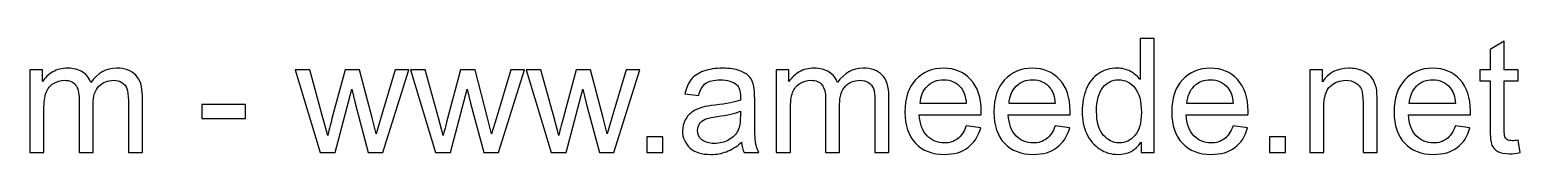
# Model space of a CAD drawing. Header units: millimetres. Extents: x -1378 to 3334, y -1176 to 661.
# Drawn here: x 2392 to 3334, y -1176 to -1102 of the extents above; entities that cross this region are included whole.
import ezdxf

# ---------------------------------------------------------------- set-up
doc = ezdxf.new("R2010")
doc.units = ezdxf.units.MM
doc.header["$MEASUREMENT"] = 0
doc.layers.add('Layer 1', color=7, linetype='Continuous')

msp = doc.modelspace()

# ---------------------------------------------------------------- linework, layer by layer
at = {"layer": 'Layer 1', "color": 250}
for points, knots in [([(3093.9354, -1174.6824), (3093.9354, -1174.6824), (3093.9354, -1168.0277), (3093.9354, -1168.0277), (3093.9354, -1168.0277), (3090.6165, -1173.1998), (3085.7307, -1175.7943), (3079.2782, -1175.7943), (3079.2782, -1175.7943), (3075.1, -1175.7943), (3071.2588, -1174.6487), (3067.7714, -1172.3406), (3067.7714, -1172.3406), (3064.2671, -1170.0494), (3061.5547, -1166.8315), (3059.6172, -1162.7207), (3059.6172, -1162.7207), (3057.6966, -1158.5931), (3056.7363, -1153.859), (3056.7363, -1148.5015), (3056.7363, -1148.5015), (3056.7363, -1143.2788), (3057.6124, -1138.5447), (3059.3476, -1134.2823), (3059.3476, -1134.2823), (3061.0998, -1130.0367), (3063.7111, -1126.7683), (3067.1985, -1124.5107), (3067.1985, -1124.5107), (3070.6691, -1122.2363), (3074.5777, -1121.1076), (3078.8738, -1121.1076), (3078.8738, -1121.1076), (3082.0411, -1121.1076), (3084.8547, -1121.7815), (3087.3144, -1123.1124), (3087.3144, -1123.1124), (3089.7741, -1124.4434), (3091.779, -1126.1955), (3093.3289, -1128.3351), (3093.3289, -1128.3351), (3093.3289, -1128.3351), (3093.3289, -1102.3058), (3093.3289, -1102.3058), (3093.3289, -1102.3058), (3093.3289, -1102.3058), (3102.2244, -1102.3058), (3102.2244, -1102.3058), (3102.2244, -1102.3058), (3102.2244, -1102.3058), (3102.2244, -1174.6824), (3102.2244, -1174.6824), (3102.2244, -1174.6824), (3102.2244, -1174.6824), (3093.9354, -1174.6824), (3093.9354, -1174.6824)], [0, 0, 0, 0, 0.06666667, 0.06666667, 0.06666667, 0.06666667, 0.13333333, 0.13333333, 0.13333333, 0.13333333, 0.2, 0.2, 0.2, 0.2, 0.26666667, 0.26666667, 0.26666667, 0.26666667, 0.33333333, 0.33333333, 0.33333333, 0.33333333, 0.4, 0.4, 0.4, 0.4, 0.46666667, 0.46666667, 0.46666667, 0.46666667, 0.53333333, 0.53333333, 0.53333333, 0.53333333, 0.6, 0.6, 0.6, 0.6, 0.66666667, 0.66666667, 0.66666667, 0.66666667, 0.73333333, 0.73333333, 0.73333333, 0.73333333, 0.8, 0.8, 0.8, 0.8, 0.86666667, 0.86666667, 0.86666667, 0.86666667, 1, 1, 1, 1]), ([(3332.3435, -1166.7473), (3332.3435, -1166.7473), (3333.5566, -1174.5982), (3333.5566, -1174.5982), (3333.5566, -1174.5982), (3331.0631, -1175.1204), (3328.8224, -1175.39), (3326.8681, -1175.39), (3326.8681, -1175.39), (3323.6503, -1175.39), (3321.1568, -1174.8846), (3319.371, -1173.8569), (3319.371, -1173.8569), (3317.602, -1172.8292), (3316.3553, -1171.4982), (3315.6309, -1169.8303), (3315.6309, -1169.8303), (3314.9064, -1168.1624), (3314.5527, -1164.6582), (3314.5527, -1159.3175), (3314.5527, -1159.3175), (3314.5527, -1159.3175), (3314.5527, -1129.0932), (3314.5527, -1129.0932), (3314.5527, -1129.0932), (3314.5527, -1129.0932), (3307.9822, -1129.0932), (3307.9822, -1129.0932), (3307.9822, -1129.0932), (3307.9822, -1129.0932), (3307.9822, -1122.2195), (3307.9822, -1122.2195), (3307.9822, -1122.2195), (3307.9822, -1122.2195), (3314.5527, -1122.2195), (3314.5527, -1122.2195), (3314.5527, -1122.2195), (3314.5527, -1122.2195), (3314.5527, -1109.247), (3314.5527, -1109.247), (3314.5527, -1109.247), (3314.5527, -1109.247), (3323.4481, -1103.9063), (3323.4481, -1103.9063), (3323.4481, -1103.9063), (3323.4481, -1103.9063), (3323.4481, -1122.2195), (3323.4481, -1122.2195), (3323.4481, -1122.2195), (3323.4481, -1122.2195), (3332.3435, -1122.2195), (3332.3435, -1122.2195), (3332.3435, -1122.2195), (3332.3435, -1122.2195), (3332.3435, -1129.0932), (3332.3435, -1129.0932), (3332.3435, -1129.0932), (3332.3435, -1129.0932), (3323.4481, -1129.0932), (3323.4481, -1129.0932), (3323.4481, -1129.0932), (3323.4481, -1129.0932), (3323.4481, -1159.823), (3323.4481, -1159.823), (3323.4481, -1159.823), (3323.4481, -1162.3669), (3323.5997, -1164.0011), (3323.9198, -1164.7256), (3323.9198, -1164.7256), (3324.2231, -1165.45), (3324.7285, -1166.0228), (3325.4361, -1166.4609), (3325.4361, -1166.4609), (3326.1437, -1166.882), (3327.1545, -1167.1011), (3328.4686, -1167.1011), (3328.4686, -1167.1011), (3329.4458, -1167.1011), (3330.743, -1166.9831), (3332.3435, -1166.7473)], [0, 0, 0, 0, 0.04761905, 0.04761905, 0.04761905, 0.04761905, 0.0952381, 0.0952381, 0.0952381, 0.0952381, 0.14285714, 0.14285714, 0.14285714, 0.14285714, 0.19047619, 0.19047619, 0.19047619, 0.19047619, 0.23809524, 0.23809524, 0.23809524, 0.23809524, 0.28571429, 0.28571429, 0.28571429, 0.28571429, 0.33333333, 0.33333333, 0.33333333, 0.33333333, 0.38095238, 0.38095238, 0.38095238, 0.38095238, 0.42857143, 0.42857143, 0.42857143, 0.42857143, 0.47619048, 0.47619048, 0.47619048, 0.47619048, 0.52380952, 0.52380952, 0.52380952, 0.52380952, 0.57142857, 0.57142857, 0.57142857, 0.57142857, 0.61904762, 0.61904762, 0.61904762, 0.61904762, 0.66666667, 0.66666667, 0.66666667, 0.66666667, 0.71428571, 0.71428571, 0.71428571, 0.71428571, 0.76190476, 0.76190476, 0.76190476, 0.76190476, 0.80952381, 0.80952381, 0.80952381, 0.80952381, 0.85714286, 0.85714286, 0.85714286, 0.85714286, 0.9047619, 0.9047619, 0.9047619, 0.9047619, 1, 1, 1, 1]), ([(2391.6669, -1174.6824), (2391.6669, -1174.6824), (2391.6669, -1122.2195), (2391.6669, -1122.2195), (2391.6669, -1122.2195), (2391.6669, -1122.2195), (2399.6526, -1122.2195), (2399.6526, -1122.2195), (2399.6526, -1122.2195), (2399.6526, -1122.2195), (2399.6526, -1129.6324), (2399.6526, -1129.6324), (2399.6526, -1129.6324), (2401.2868, -1127.0716), (2403.4769, -1124.9993), (2406.2062, -1123.4494), (2406.2062, -1123.4494), (2408.9355, -1121.8825), (2412.0354, -1121.1076), (2415.5228, -1121.1076), (2415.5228, -1121.1076), (2419.3978, -1121.1076), (2422.5819, -1121.9162), (2425.0585, -1123.5167), (2425.0585, -1123.5167), (2427.5351, -1125.1341), (2429.2872, -1127.3748), (2430.298, -1130.2726), (2430.298, -1130.2726), (2434.4762, -1124.1569), (2439.8842, -1121.1076), (2446.5558, -1121.1076), (2446.5558, -1121.1076), (2451.7785, -1121.1076), (2455.8051, -1122.5396), (2458.6017, -1125.4205), (2458.6017, -1125.4205), (2461.4153, -1128.3014), (2462.8304, -1132.7323), (2462.8304, -1138.7131), (2462.8304, -1138.7131), (2462.8304, -1138.7131), (2462.8304, -1174.6824), (2462.8304, -1174.6824), (2462.8304, -1174.6824), (2462.8304, -1174.6824), (2453.935, -1174.6824), (2453.935, -1174.6824), (2453.935, -1174.6824), (2453.935, -1174.6824), (2453.935, -1141.6614), (2453.935, -1141.6614), (2453.935, -1141.6614), (2453.935, -1138.1235), (2453.6317, -1135.5627), (2453.0589, -1133.9958), (2453.0589, -1133.9958), (2452.4861, -1132.429), (2451.4416, -1131.1823), (2449.9085, -1130.222), (2449.9085, -1130.222), (2448.3922, -1129.2617), (2446.6064, -1128.79), (2444.5678, -1128.79), (2444.5678, -1128.79), (2440.8614, -1128.79), (2437.7952, -1130.0199), (2435.3523, -1132.4627), (2435.3523, -1132.4627), (2432.9094, -1134.9225), (2431.6964, -1138.8479), (2431.6964, -1144.2391), (2431.6964, -1144.2391), (2431.6964, -1144.2391), (2431.6964, -1174.6824), (2431.6964, -1174.6824), (2431.6964, -1174.6824), (2431.6964, -1174.6824), (2422.8009, -1174.6824), (2422.8009, -1174.6824), (2422.8009, -1174.6824), (2422.8009, -1174.6824), (2422.8009, -1140.6337), (2422.8009, -1140.6337), (2422.8009, -1140.6337), (2422.8009, -1136.6914), (2422.0765, -1133.7263), (2420.6276, -1131.7551), (2420.6276, -1131.7551), (2419.1787, -1129.784), (2416.8033, -1128.79), (2413.518, -1128.79), (2413.518, -1128.79), (2411.0246, -1128.79), (2408.7165, -1129.447), (2406.5937, -1130.7611), (2406.5937, -1130.7611), (2404.4709, -1132.0752), (2402.9378, -1133.9958), (2401.9775, -1136.5398), (2401.9775, -1136.5398), (2401.0341, -1139.0669), (2400.5623, -1142.7228), (2400.5623, -1147.4906), (2400.5623, -1147.4906), (2400.5623, -1147.4906), (2400.5623, -1174.6824), (2400.5623, -1174.6824), (2400.5623, -1174.6824), (2400.5623, -1174.6824), (2391.6669, -1174.6824), (2391.6669, -1174.6824)], [0, 0, 0, 0, 0.03448276, 0.03448276, 0.03448276, 0.03448276, 0.06896552, 0.06896552, 0.06896552, 0.06896552, 0.10344828, 0.10344828, 0.10344828, 0.10344828, 0.13793103, 0.13793103, 0.13793103, 0.13793103, 0.17241379, 0.17241379, 0.17241379, 0.17241379, 0.20689655, 0.20689655, 0.20689655, 0.20689655, 0.24137931, 0.24137931, 0.24137931, 0.24137931, 0.27586207, 0.27586207, 0.27586207, 0.27586207, 0.31034483, 0.31034483, 0.31034483, 0.31034483, 0.34482759, 0.34482759, 0.34482759, 0.34482759, 0.37931034, 0.37931034, 0.37931034, 0.37931034, 0.4137931, 0.4137931, 0.4137931, 0.4137931, 0.44827586, 0.44827586, 0.44827586, 0.44827586, 0.48275862, 0.48275862, 0.48275862, 0.48275862, 0.51724138, 0.51724138, 0.51724138, 0.51724138, 0.55172414, 0.55172414, 0.55172414, 0.55172414, 0.5862069, 0.5862069, 0.5862069, 0.5862069, 0.62068966, 0.62068966, 0.62068966, 0.62068966, 0.65517241, 0.65517241, 0.65517241, 0.65517241, 0.68965517, 0.68965517, 0.68965517, 0.68965517, 0.72413793, 0.72413793, 0.72413793, 0.72413793, 0.75862069, 0.75862069, 0.75862069, 0.75862069, 0.79310345, 0.79310345, 0.79310345, 0.79310345, 0.82758621, 0.82758621, 0.82758621, 0.82758621, 0.86206897, 0.86206897, 0.86206897, 0.86206897, 0.89655172, 0.89655172, 0.89655172, 0.89655172, 0.93103448, 0.93103448, 0.93103448, 0.93103448, 1, 1, 1, 1]), ([(2575.1355, -1174.6824), (2575.1355, -1174.6824), (2559.2821, -1122.2195), (2559.2821, -1122.2195), (2559.2821, -1122.2195), (2559.2821, -1122.2195), (2568.5819, -1122.2195), (2568.5819, -1122.2195), (2568.5819, -1122.2195), (2568.5819, -1122.2195), (2576.9551, -1152.4943), (2576.9551, -1152.4943), (2576.9551, -1152.4943), (2576.9551, -1152.4943), (2579.9202, -1163.7653), (2579.9202, -1163.7653), (2579.9202, -1163.7653), (2580.0381, -1163.2093), (2580.9479, -1159.6039), (2582.6327, -1152.9492), (2582.6327, -1152.9492), (2582.6327, -1152.9492), (2590.9384, -1122.2195), (2590.9384, -1122.2195), (2590.9384, -1122.2195), (2590.9384, -1122.2195), (2600.0529, -1122.2195), (2600.0529, -1122.2195), (2600.0529, -1122.2195), (2600.0529, -1122.2195), (2607.9543, -1152.6797), (2607.9543, -1152.6797), (2607.9543, -1152.6797), (2607.9543, -1152.6797), (2610.532, -1162.6702), (2610.532, -1162.6702), (2610.532, -1162.6702), (2610.532, -1162.6702), (2613.5477, -1152.5449), (2613.5477, -1152.5449), (2613.5477, -1152.5449), (2613.5477, -1152.5449), (2622.6116, -1122.2195), (2622.6116, -1122.2195), (2622.6116, -1122.2195), (2622.6116, -1122.2195), (2631.2543, -1122.2195), (2631.2543, -1122.2195), (2631.2543, -1122.2195), (2631.2543, -1122.2195), (2614.7944, -1174.6824), (2614.7944, -1174.6824), (2614.7944, -1174.6824), (2614.7944, -1174.6824), (2605.5957, -1174.6824), (2605.5957, -1174.6824), (2605.5957, -1174.6824), (2605.5957, -1174.6824), (2597.2731, -1143.2956), (2597.2731, -1143.2956), (2597.2731, -1143.2956), (2597.2731, -1143.2956), (2595.1671, -1134.316), (2595.1671, -1134.316), (2595.1671, -1134.316), (2595.1671, -1134.316), (2584.5533, -1174.6824), (2584.5533, -1174.6824), (2584.5533, -1174.6824), (2584.5533, -1174.6824), (2575.1355, -1174.6824), (2575.1355, -1174.6824)], [0, 0, 0, 0, 0.05263158, 0.05263158, 0.05263158, 0.05263158, 0.10526316, 0.10526316, 0.10526316, 0.10526316, 0.15789474, 0.15789474, 0.15789474, 0.15789474, 0.21052632, 0.21052632, 0.21052632, 0.21052632, 0.26315789, 0.26315789, 0.26315789, 0.26315789, 0.31578947, 0.31578947, 0.31578947, 0.31578947, 0.36842105, 0.36842105, 0.36842105, 0.36842105, 0.42105263, 0.42105263, 0.42105263, 0.42105263, 0.47368421, 0.47368421, 0.47368421, 0.47368421, 0.52631579, 0.52631579, 0.52631579, 0.52631579, 0.57894737, 0.57894737, 0.57894737, 0.57894737, 0.63157895, 0.63157895, 0.63157895, 0.63157895, 0.68421053, 0.68421053, 0.68421053, 0.68421053, 0.73684211, 0.73684211, 0.73684211, 0.73684211, 0.78947368, 0.78947368, 0.78947368, 0.78947368, 0.84210526, 0.84210526, 0.84210526, 0.84210526, 0.89473684, 0.89473684, 0.89473684, 0.89473684, 1, 1, 1, 1]), ([(2648.1354, -1174.6824), (2648.1354, -1174.6824), (2632.282, -1122.2195), (2632.282, -1122.2195), (2632.282, -1122.2195), (2632.282, -1122.2195), (2641.5818, -1122.2195), (2641.5818, -1122.2195), (2641.5818, -1122.2195), (2641.5818, -1122.2195), (2649.955, -1152.4943), (2649.955, -1152.4943), (2649.955, -1152.4943), (2649.955, -1152.4943), (2652.9201, -1163.7653), (2652.9201, -1163.7653), (2652.9201, -1163.7653), (2653.038, -1163.2093), (2653.9478, -1159.6039), (2655.6326, -1152.9492), (2655.6326, -1152.9492), (2655.6326, -1152.9492), (2663.9383, -1122.2195), (2663.9383, -1122.2195), (2663.9383, -1122.2195), (2663.9383, -1122.2195), (2673.0528, -1122.2195), (2673.0528, -1122.2195), (2673.0528, -1122.2195), (2673.0528, -1122.2195), (2680.9542, -1152.6797), (2680.9542, -1152.6797), (2680.9542, -1152.6797), (2680.9542, -1152.6797), (2683.5319, -1162.6702), (2683.5319, -1162.6702), (2683.5319, -1162.6702), (2683.5319, -1162.6702), (2686.5476, -1152.5449), (2686.5476, -1152.5449), (2686.5476, -1152.5449), (2686.5476, -1152.5449), (2695.6115, -1122.2195), (2695.6115, -1122.2195), (2695.6115, -1122.2195), (2695.6115, -1122.2195), (2704.2542, -1122.2195), (2704.2542, -1122.2195), (2704.2542, -1122.2195), (2704.2542, -1122.2195), (2687.7943, -1174.6824), (2687.7943, -1174.6824), (2687.7943, -1174.6824), (2687.7943, -1174.6824), (2678.5956, -1174.6824), (2678.5956, -1174.6824), (2678.5956, -1174.6824), (2678.5956, -1174.6824), (2670.273, -1143.2956), (2670.273, -1143.2956), (2670.273, -1143.2956), (2670.273, -1143.2956), (2668.167, -1134.316), (2668.167, -1134.316), (2668.167, -1134.316), (2668.167, -1134.316), (2657.5532, -1174.6824), (2657.5532, -1174.6824), (2657.5532, -1174.6824), (2657.5532, -1174.6824), (2648.1354, -1174.6824), (2648.1354, -1174.6824)], [0, 0, 0, 0, 0.05263158, 0.05263158, 0.05263158, 0.05263158, 0.10526316, 0.10526316, 0.10526316, 0.10526316, 0.15789474, 0.15789474, 0.15789474, 0.15789474, 0.21052632, 0.21052632, 0.21052632, 0.21052632, 0.26315789, 0.26315789, 0.26315789, 0.26315789, 0.31578947, 0.31578947, 0.31578947, 0.31578947, 0.36842105, 0.36842105, 0.36842105, 0.36842105, 0.42105263, 0.42105263, 0.42105263, 0.42105263, 0.47368421, 0.47368421, 0.47368421, 0.47368421, 0.52631579, 0.52631579, 0.52631579, 0.52631579, 0.57894737, 0.57894737, 0.57894737, 0.57894737, 0.63157895, 0.63157895, 0.63157895, 0.63157895, 0.68421053, 0.68421053, 0.68421053, 0.68421053, 0.73684211, 0.73684211, 0.73684211, 0.73684211, 0.78947368, 0.78947368, 0.78947368, 0.78947368, 0.84210526, 0.84210526, 0.84210526, 0.84210526, 0.89473684, 0.89473684, 0.89473684, 0.89473684, 1, 1, 1, 1]), ([(2721.1353, -1174.6824), (2721.1353, -1174.6824), (2705.2819, -1122.2195), (2705.2819, -1122.2195), (2705.2819, -1122.2195), (2705.2819, -1122.2195), (2714.5817, -1122.2195), (2714.5817, -1122.2195), (2714.5817, -1122.2195), (2714.5817, -1122.2195), (2722.9549, -1152.4943), (2722.9549, -1152.4943), (2722.9549, -1152.4943), (2722.9549, -1152.4943), (2725.92, -1163.7653), (2725.92, -1163.7653), (2725.92, -1163.7653), (2726.0379, -1163.2093), (2726.9477, -1159.6039), (2728.6325, -1152.9492), (2728.6325, -1152.9492), (2728.6325, -1152.9492), (2736.9382, -1122.2195), (2736.9382, -1122.2195), (2736.9382, -1122.2195), (2736.9382, -1122.2195), (2746.0527, -1122.2195), (2746.0527, -1122.2195), (2746.0527, -1122.2195), (2746.0527, -1122.2195), (2753.9541, -1152.6797), (2753.9541, -1152.6797), (2753.9541, -1152.6797), (2753.9541, -1152.6797), (2756.5318, -1162.6702), (2756.5318, -1162.6702), (2756.5318, -1162.6702), (2756.5318, -1162.6702), (2759.5475, -1152.5449), (2759.5475, -1152.5449), (2759.5475, -1152.5449), (2759.5475, -1152.5449), (2768.6114, -1122.2195), (2768.6114, -1122.2195), (2768.6114, -1122.2195), (2768.6114, -1122.2195), (2777.2541, -1122.2195), (2777.2541, -1122.2195), (2777.2541, -1122.2195), (2777.2541, -1122.2195), (2760.7942, -1174.6824), (2760.7942, -1174.6824), (2760.7942, -1174.6824), (2760.7942, -1174.6824), (2751.5955, -1174.6824), (2751.5955, -1174.6824), (2751.5955, -1174.6824), (2751.5955, -1174.6824), (2743.2729, -1143.2956), (2743.2729, -1143.2956), (2743.2729, -1143.2956), (2743.2729, -1143.2956), (2741.1669, -1134.316), (2741.1669, -1134.316), (2741.1669, -1134.316), (2741.1669, -1134.316), (2730.5531, -1174.6824), (2730.5531, -1174.6824), (2730.5531, -1174.6824), (2730.5531, -1174.6824), (2721.1353, -1174.6824), (2721.1353, -1174.6824)], [0, 0, 0, 0, 0.05263158, 0.05263158, 0.05263158, 0.05263158, 0.10526316, 0.10526316, 0.10526316, 0.10526316, 0.15789474, 0.15789474, 0.15789474, 0.15789474, 0.21052632, 0.21052632, 0.21052632, 0.21052632, 0.26315789, 0.26315789, 0.26315789, 0.26315789, 0.31578947, 0.31578947, 0.31578947, 0.31578947, 0.36842105, 0.36842105, 0.36842105, 0.36842105, 0.42105263, 0.42105263, 0.42105263, 0.42105263, 0.47368421, 0.47368421, 0.47368421, 0.47368421, 0.52631579, 0.52631579, 0.52631579, 0.52631579, 0.57894737, 0.57894737, 0.57894737, 0.57894737, 0.63157895, 0.63157895, 0.63157895, 0.63157895, 0.68421053, 0.68421053, 0.68421053, 0.68421053, 0.73684211, 0.73684211, 0.73684211, 0.73684211, 0.78947368, 0.78947368, 0.78947368, 0.78947368, 0.84210526, 0.84210526, 0.84210526, 0.84210526, 0.89473684, 0.89473684, 0.89473684, 0.89473684, 1, 1, 1, 1]), ([(2841.4766, -1168.1119), (2838.1745, -1170.9254), (2834.9903, -1172.8966), (2831.9409, -1174.059), (2831.9409, -1174.059), (2828.8915, -1175.2215), (2825.6231, -1175.7943), (2822.1189, -1175.7943), (2822.1189, -1175.7943), (2816.357, -1175.7943), (2811.9262, -1174.396), (2808.8262, -1171.5825), (2808.8262, -1171.5825), (2805.7263, -1168.7858), (2804.1763, -1165.1973), (2804.1763, -1160.8338), (2804.1763, -1160.8338), (2804.1763, -1158.273), (2804.766, -1155.9312), (2805.9285, -1153.8084), (2805.9285, -1153.8084), (2807.1078, -1151.6857), (2808.6409, -1150.0009), (2810.5278, -1148.7205), (2810.5278, -1148.7205), (2812.4316, -1147.4401), (2814.5544, -1146.4629), (2816.9299, -1145.8059), (2816.9299, -1145.8059), (2818.682, -1145.351), (2821.327, -1144.913), (2824.8481, -1144.475), (2824.8481, -1144.475), (2832.0252, -1143.6326), (2837.3321, -1142.6049), (2840.7184, -1141.4256), (2840.7184, -1141.4256), (2840.7521, -1140.2126), (2840.769, -1139.4376), (2840.769, -1139.1175), (2840.769, -1139.1175), (2840.769, -1135.5121), (2839.9266, -1132.9682), (2838.2419, -1131.4856), (2838.2419, -1131.4856), (2835.9675, -1129.4807), (2832.5811, -1128.4867), (2828.0997, -1128.4867), (2828.0997, -1128.4867), (2823.9047, -1128.4867), (2820.8048, -1129.228), (2818.8168, -1130.6938), (2818.8168, -1130.6938), (2816.8119, -1132.1595), (2815.3462, -1134.754), (2814.3859, -1138.4941), (2814.3859, -1138.4941), (2814.3859, -1138.4941), (2805.6926, -1137.2811), (2805.6926, -1137.2811), (2805.6926, -1137.2811), (2806.4844, -1133.5578), (2807.7817, -1130.5421), (2809.6012, -1128.2509), (2809.6012, -1128.2509), (2811.4207, -1125.9596), (2814.0489, -1124.2075), (2817.4858, -1122.9608), (2817.4858, -1122.9608), (2820.9058, -1121.7309), (2824.8987, -1121.1076), (2829.4138, -1121.1076), (2829.4138, -1121.1076), (2833.8952, -1121.1076), (2837.5511, -1121.6298), (2840.3646, -1122.6912), (2840.3646, -1122.6912), (2843.1613, -1123.7526), (2845.2335, -1125.0667), (2846.5476, -1126.6672), (2846.5476, -1126.6672), (2847.8617, -1128.2677), (2848.7883, -1130.2894), (2849.3275, -1132.7323), (2849.3275, -1132.7323), (2849.6139, -1134.2486), (2849.7655, -1136.9778), (2849.7655, -1140.9033), (2849.7655, -1140.9033), (2849.7655, -1140.9033), (2849.7655, -1152.6965), (2849.7655, -1152.6965), (2849.7655, -1152.6965), (2849.7655, -1160.9349), (2849.9508, -1166.1408), (2850.3215, -1168.3478), (2850.3215, -1168.3478), (2850.6753, -1170.5548), (2851.4165, -1172.6607), (2852.4948, -1174.6824), (2852.4948, -1174.6824), (2852.4948, -1174.6824), (2843.195, -1174.6824), (2843.195, -1174.6824), (2843.195, -1174.6824), (2842.3021, -1172.8123), (2841.7293, -1170.6222), (2841.4766, -1168.1119)], [0, 0, 0, 0, 0.03571429, 0.03571429, 0.03571429, 0.03571429, 0.07142857, 0.07142857, 0.07142857, 0.07142857, 0.10714286, 0.10714286, 0.10714286, 0.10714286, 0.14285714, 0.14285714, 0.14285714, 0.14285714, 0.17857143, 0.17857143, 0.17857143, 0.17857143, 0.21428571, 0.21428571, 0.21428571, 0.21428571, 0.25, 0.25, 0.25, 0.25, 0.28571429, 0.28571429, 0.28571429, 0.28571429, 0.32142857, 0.32142857, 0.32142857, 0.32142857, 0.35714286, 0.35714286, 0.35714286, 0.35714286, 0.39285714, 0.39285714, 0.39285714, 0.39285714, 0.42857143, 0.42857143, 0.42857143, 0.42857143, 0.46428571, 0.46428571, 0.46428571, 0.46428571, 0.5, 0.5, 0.5, 0.5, 0.53571429, 0.53571429, 0.53571429, 0.53571429, 0.57142857, 0.57142857, 0.57142857, 0.57142857, 0.60714286, 0.60714286, 0.60714286, 0.60714286, 0.64285714, 0.64285714, 0.64285714, 0.64285714, 0.67857143, 0.67857143, 0.67857143, 0.67857143, 0.71428571, 0.71428571, 0.71428571, 0.71428571, 0.75, 0.75, 0.75, 0.75, 0.78571429, 0.78571429, 0.78571429, 0.78571429, 0.82142857, 0.82142857, 0.82142857, 0.82142857, 0.85714286, 0.85714286, 0.85714286, 0.85714286, 0.89285714, 0.89285714, 0.89285714, 0.89285714, 0.92857143, 0.92857143, 0.92857143, 0.92857143, 1, 1, 1, 1]), ([(2863.4288, -1174.6824), (2863.4288, -1174.6824), (2863.4288, -1122.2195), (2863.4288, -1122.2195), (2863.4288, -1122.2195), (2863.4288, -1122.2195), (2871.4145, -1122.2195), (2871.4145, -1122.2195), (2871.4145, -1122.2195), (2871.4145, -1122.2195), (2871.4145, -1129.6324), (2871.4145, -1129.6324), (2871.4145, -1129.6324), (2873.0487, -1127.0716), (2875.2388, -1124.9993), (2877.9681, -1123.4494), (2877.9681, -1123.4494), (2880.6974, -1121.8825), (2883.7973, -1121.1076), (2887.2847, -1121.1076), (2887.2847, -1121.1076), (2891.1597, -1121.1076), (2894.3438, -1121.9162), (2896.8204, -1123.5167), (2896.8204, -1123.5167), (2899.297, -1125.1341), (2901.0491, -1127.3748), (2902.0599, -1130.2726), (2902.0599, -1130.2726), (2906.2381, -1124.1569), (2911.6461, -1121.1076), (2918.3177, -1121.1076), (2918.3177, -1121.1076), (2923.5404, -1121.1076), (2927.567, -1122.5396), (2930.3636, -1125.4205), (2930.3636, -1125.4205), (2933.1772, -1128.3014), (2934.5923, -1132.7323), (2934.5923, -1138.7131), (2934.5923, -1138.7131), (2934.5923, -1138.7131), (2934.5923, -1174.6824), (2934.5923, -1174.6824), (2934.5923, -1174.6824), (2934.5923, -1174.6824), (2925.6969, -1174.6824), (2925.6969, -1174.6824), (2925.6969, -1174.6824), (2925.6969, -1174.6824), (2925.6969, -1141.6614), (2925.6969, -1141.6614), (2925.6969, -1141.6614), (2925.6969, -1138.1235), (2925.3936, -1135.5627), (2924.8208, -1133.9958), (2924.8208, -1133.9958), (2924.248, -1132.429), (2923.2035, -1131.1823), (2921.6704, -1130.222), (2921.6704, -1130.222), (2920.1541, -1129.2617), (2918.3683, -1128.79), (2916.3297, -1128.79), (2916.3297, -1128.79), (2912.6233, -1128.79), (2909.5571, -1130.0199), (2907.1142, -1132.4627), (2907.1142, -1132.4627), (2904.6713, -1134.9225), (2903.4583, -1138.8479), (2903.4583, -1144.2391), (2903.4583, -1144.2391), (2903.4583, -1144.2391), (2903.4583, -1174.6824), (2903.4583, -1174.6824), (2903.4583, -1174.6824), (2903.4583, -1174.6824), (2894.5628, -1174.6824), (2894.5628, -1174.6824), (2894.5628, -1174.6824), (2894.5628, -1174.6824), (2894.5628, -1140.6337), (2894.5628, -1140.6337), (2894.5628, -1140.6337), (2894.5628, -1136.6914), (2893.8384, -1133.7263), (2892.3895, -1131.7551), (2892.3895, -1131.7551), (2890.9406, -1129.784), (2888.5652, -1128.79), (2885.2799, -1128.79), (2885.2799, -1128.79), (2882.7865, -1128.79), (2880.4784, -1129.447), (2878.3556, -1130.7611), (2878.3556, -1130.7611), (2876.2328, -1132.0752), (2874.6997, -1133.9958), (2873.7394, -1136.5398), (2873.7394, -1136.5398), (2872.796, -1139.0669), (2872.3242, -1142.7228), (2872.3242, -1147.4906), (2872.3242, -1147.4906), (2872.3242, -1147.4906), (2872.3242, -1174.6824), (2872.3242, -1174.6824), (2872.3242, -1174.6824), (2872.3242, -1174.6824), (2863.4288, -1174.6824), (2863.4288, -1174.6824)], [0, 0, 0, 0, 0.03448276, 0.03448276, 0.03448276, 0.03448276, 0.06896552, 0.06896552, 0.06896552, 0.06896552, 0.10344828, 0.10344828, 0.10344828, 0.10344828, 0.13793103, 0.13793103, 0.13793103, 0.13793103, 0.17241379, 0.17241379, 0.17241379, 0.17241379, 0.20689655, 0.20689655, 0.20689655, 0.20689655, 0.24137931, 0.24137931, 0.24137931, 0.24137931, 0.27586207, 0.27586207, 0.27586207, 0.27586207, 0.31034483, 0.31034483, 0.31034483, 0.31034483, 0.34482759, 0.34482759, 0.34482759, 0.34482759, 0.37931034, 0.37931034, 0.37931034, 0.37931034, 0.4137931, 0.4137931, 0.4137931, 0.4137931, 0.44827586, 0.44827586, 0.44827586, 0.44827586, 0.48275862, 0.48275862, 0.48275862, 0.48275862, 0.51724138, 0.51724138, 0.51724138, 0.51724138, 0.55172414, 0.55172414, 0.55172414, 0.55172414, 0.5862069, 0.5862069, 0.5862069, 0.5862069, 0.62068966, 0.62068966, 0.62068966, 0.62068966, 0.65517241, 0.65517241, 0.65517241, 0.65517241, 0.68965517, 0.68965517, 0.68965517, 0.68965517, 0.72413793, 0.72413793, 0.72413793, 0.72413793, 0.75862069, 0.75862069, 0.75862069, 0.75862069, 0.79310345, 0.79310345, 0.79310345, 0.79310345, 0.82758621, 0.82758621, 0.82758621, 0.82758621, 0.86206897, 0.86206897, 0.86206897, 0.86206897, 0.89655172, 0.89655172, 0.89655172, 0.89655172, 0.93103448, 0.93103448, 0.93103448, 0.93103448, 1, 1, 1, 1]), ([(2983.4162, -1157.7002), (2983.4162, -1157.7002), (2992.6149, -1158.9132), (2992.6149, -1158.9132), (2992.6149, -1158.9132), (2991.1829, -1164.2538), (2988.5042, -1168.4152), (2984.5956, -1171.3635), (2984.5956, -1171.3635), (2980.6869, -1174.3118), (2975.7001, -1175.7943), (2969.6182, -1175.7943), (2969.6182, -1175.7943), (2961.9694, -1175.7943), (2955.9044, -1173.4357), (2951.423, -1168.7184), (2951.423, -1168.7184), (2946.9415, -1164.018), (2944.7008, -1157.3969), (2944.7008, -1148.889), (2944.7008, -1148.889), (2944.7008, -1140.0946), (2946.9584, -1133.2546), (2951.4903, -1128.4025), (2951.4903, -1128.4025), (2956.0223, -1123.5336), (2961.9021, -1121.1076), (2969.1296, -1121.1076), (2969.1296, -1121.1076), (2976.1213, -1121.1076), (2981.8326, -1123.4831), (2986.2634, -1128.2509), (2986.2634, -1128.2509), (2990.6943, -1133.0187), (2992.9182, -1139.724), (2992.9182, -1148.3667), (2992.9182, -1148.3667), (2992.9182, -1148.889), (2992.9013, -1149.6808), (2992.8676, -1150.7254), (2992.8676, -1150.7254), (2992.8676, -1150.7254), (2953.7984, -1150.7254), (2953.7984, -1150.7254), (2953.7984, -1150.7254), (2954.1354, -1156.4703), (2955.7527, -1160.8844), (2958.6842, -1163.9337), (2958.6842, -1163.9337), (2961.5988, -1166.9831), (2965.2547, -1168.5162), (2969.6182, -1168.5162), (2969.6182, -1168.5162), (2972.8697, -1168.5162), (2975.6496, -1167.657), (2977.9408, -1165.9386), (2977.9408, -1165.9386), (2980.2489, -1164.2201), (2982.0684, -1161.474), (2983.4162, -1157.7002)], [0, 0, 0, 0, 0.0625, 0.0625, 0.0625, 0.0625, 0.125, 0.125, 0.125, 0.125, 0.1875, 0.1875, 0.1875, 0.1875, 0.25, 0.25, 0.25, 0.25, 0.3125, 0.3125, 0.3125, 0.3125, 0.375, 0.375, 0.375, 0.375, 0.4375, 0.4375, 0.4375, 0.4375, 0.5, 0.5, 0.5, 0.5, 0.5625, 0.5625, 0.5625, 0.5625, 0.625, 0.625, 0.625, 0.625, 0.6875, 0.6875, 0.6875, 0.6875, 0.75, 0.75, 0.75, 0.75, 0.8125, 0.8125, 0.8125, 0.8125, 0.875, 0.875, 0.875, 0.875, 1, 1, 1, 1]), ([(2954.3039, -1143.4473), (2954.3039, -1143.4473), (2983.5173, -1143.4473), (2983.5173, -1143.4473), (2983.5173, -1143.4473), (2983.1298, -1139.0332), (2982.001, -1135.7311), (2980.1647, -1133.5241), (2980.1647, -1133.5241), (2977.3512, -1130.1041), (2973.6784, -1128.3857), (2969.1802, -1128.3857), (2969.1802, -1128.3857), (2965.1031, -1128.3857), (2961.683, -1129.7503), (2958.9032, -1132.4796), (2958.9032, -1132.4796), (2956.1402, -1135.2089), (2954.6071, -1138.8648), (2954.3039, -1143.4473)], [0, 0, 0, 0, 0.16666667, 0.16666667, 0.16666667, 0.16666667, 0.33333333, 0.33333333, 0.33333333, 0.33333333, 0.5, 0.5, 0.5, 0.5, 0.66666667, 0.66666667, 0.66666667, 0.66666667, 1, 1, 1, 1]), ([(3039.6361, -1157.7002), (3039.6361, -1157.7002), (3048.8348, -1158.9132), (3048.8348, -1158.9132), (3048.8348, -1158.9132), (3047.4028, -1164.2538), (3044.7241, -1168.4152), (3040.8155, -1171.3635), (3040.8155, -1171.3635), (3036.9068, -1174.3118), (3031.92, -1175.7943), (3025.8381, -1175.7943), (3025.8381, -1175.7943), (3018.1893, -1175.7943), (3012.1243, -1173.4357), (3007.6429, -1168.7184), (3007.6429, -1168.7184), (3003.1614, -1164.018), (3000.9207, -1157.3969), (3000.9207, -1148.889), (3000.9207, -1148.889), (3000.9207, -1140.0946), (3003.1783, -1133.2546), (3007.7102, -1128.4025), (3007.7102, -1128.4025), (3012.2422, -1123.5336), (3018.122, -1121.1076), (3025.3495, -1121.1076), (3025.3495, -1121.1076), (3032.3412, -1121.1076), (3038.0525, -1123.4831), (3042.4833, -1128.2509), (3042.4833, -1128.2509), (3046.9142, -1133.0187), (3049.1381, -1139.724), (3049.1381, -1148.3667), (3049.1381, -1148.3667), (3049.1381, -1148.889), (3049.1212, -1149.6808), (3049.0875, -1150.7254), (3049.0875, -1150.7254), (3049.0875, -1150.7254), (3010.0183, -1150.7254), (3010.0183, -1150.7254), (3010.0183, -1150.7254), (3010.3553, -1156.4703), (3011.9726, -1160.8844), (3014.9041, -1163.9337), (3014.9041, -1163.9337), (3017.8187, -1166.9831), (3021.4746, -1168.5162), (3025.8381, -1168.5162), (3025.8381, -1168.5162), (3029.0896, -1168.5162), (3031.8695, -1167.657), (3034.1607, -1165.9386), (3034.1607, -1165.9386), (3036.4688, -1164.2201), (3038.2883, -1161.474), (3039.6361, -1157.7002)], [0, 0, 0, 0, 0.0625, 0.0625, 0.0625, 0.0625, 0.125, 0.125, 0.125, 0.125, 0.1875, 0.1875, 0.1875, 0.1875, 0.25, 0.25, 0.25, 0.25, 0.3125, 0.3125, 0.3125, 0.3125, 0.375, 0.375, 0.375, 0.375, 0.4375, 0.4375, 0.4375, 0.4375, 0.5, 0.5, 0.5, 0.5, 0.5625, 0.5625, 0.5625, 0.5625, 0.625, 0.625, 0.625, 0.625, 0.6875, 0.6875, 0.6875, 0.6875, 0.75, 0.75, 0.75, 0.75, 0.8125, 0.8125, 0.8125, 0.8125, 0.875, 0.875, 0.875, 0.875, 1, 1, 1, 1]), ([(3010.5238, -1143.4473), (3010.5238, -1143.4473), (3039.7372, -1143.4473), (3039.7372, -1143.4473), (3039.7372, -1143.4473), (3039.3497, -1139.0332), (3038.2209, -1135.7311), (3036.3846, -1133.5241), (3036.3846, -1133.5241), (3033.5711, -1130.1041), (3029.8983, -1128.3857), (3025.4001, -1128.3857), (3025.4001, -1128.3857), (3021.323, -1128.3857), (3017.9029, -1129.7503), (3015.1231, -1132.4796), (3015.1231, -1132.4796), (3012.3601, -1135.2089), (3010.827, -1138.8648), (3010.5238, -1143.4473)], [0, 0, 0, 0, 0.16666667, 0.16666667, 0.16666667, 0.16666667, 0.33333333, 0.33333333, 0.33333333, 0.33333333, 0.5, 0.5, 0.5, 0.5, 0.66666667, 0.66666667, 0.66666667, 0.66666667, 1, 1, 1, 1]), ([(3065.8339, -1148.5183), (3065.8339, -1155.2236), (3067.2491, -1160.2273), (3070.0963, -1163.5462), (3070.0963, -1163.5462), (3072.9267, -1166.8652), (3076.2793, -1168.5162), (3080.1374, -1168.5162), (3080.1374, -1168.5162), (3084.0291, -1168.5162), (3087.3312, -1166.9326), (3090.0605, -1163.7653), (3090.0605, -1163.7653), (3092.773, -1160.5979), (3094.1376, -1155.7627), (3094.1376, -1149.2596), (3094.1376, -1149.2596), (3094.1376, -1142.1163), (3092.7561, -1136.8599), (3089.9763, -1133.5073), (3089.9763, -1133.5073), (3087.2133, -1130.1546), (3083.7933, -1128.4867), (3079.733, -1128.4867), (3079.733, -1128.4867), (3075.7739, -1128.4867), (3072.4718, -1130.0872), (3069.8099, -1133.3051), (3069.8099, -1133.3051), (3067.1649, -1136.523), (3065.8339, -1141.594), (3065.8339, -1148.5183)], [0, 0, 0, 0, 0.11111111, 0.11111111, 0.11111111, 0.11111111, 0.22222222, 0.22222222, 0.22222222, 0.22222222, 0.33333333, 0.33333333, 0.33333333, 0.33333333, 0.44444444, 0.44444444, 0.44444444, 0.44444444, 0.55555556, 0.55555556, 0.55555556, 0.55555556, 0.66666667, 0.66666667, 0.66666667, 0.66666667, 0.77777778, 0.77777778, 0.77777778, 0.77777778, 1, 1, 1, 1]), ([(3152.0759, -1157.7002), (3152.0759, -1157.7002), (3161.2746, -1158.9132), (3161.2746, -1158.9132), (3161.2746, -1158.9132), (3159.8426, -1164.2538), (3157.1639, -1168.4152), (3153.2553, -1171.3635), (3153.2553, -1171.3635), (3149.3466, -1174.3118), (3144.3598, -1175.7943), (3138.2779, -1175.7943), (3138.2779, -1175.7943), (3130.6291, -1175.7943), (3124.5641, -1173.4357), (3120.0827, -1168.7184), (3120.0827, -1168.7184), (3115.6012, -1164.018), (3113.3605, -1157.3969), (3113.3605, -1148.889), (3113.3605, -1148.889), (3113.3605, -1140.0946), (3115.6181, -1133.2546), (3120.15, -1128.4025), (3120.15, -1128.4025), (3124.682, -1123.5336), (3130.5618, -1121.1076), (3137.7893, -1121.1076), (3137.7893, -1121.1076), (3144.781, -1121.1076), (3150.4923, -1123.4831), (3154.9231, -1128.2509), (3154.9231, -1128.2509), (3159.354, -1133.0187), (3161.5779, -1139.724), (3161.5779, -1148.3667), (3161.5779, -1148.3667), (3161.5779, -1148.889), (3161.561, -1149.6808), (3161.5273, -1150.7254), (3161.5273, -1150.7254), (3161.5273, -1150.7254), (3122.4581, -1150.7254), (3122.4581, -1150.7254), (3122.4581, -1150.7254), (3122.7951, -1156.4703), (3124.4124, -1160.8844), (3127.3439, -1163.9337), (3127.3439, -1163.9337), (3130.2585, -1166.9831), (3133.9144, -1168.5162), (3138.2779, -1168.5162), (3138.2779, -1168.5162), (3141.5294, -1168.5162), (3144.3093, -1167.657), (3146.6005, -1165.9386), (3146.6005, -1165.9386), (3148.9086, -1164.2201), (3150.7281, -1161.474), (3152.0759, -1157.7002)], [0, 0, 0, 0, 0.0625, 0.0625, 0.0625, 0.0625, 0.125, 0.125, 0.125, 0.125, 0.1875, 0.1875, 0.1875, 0.1875, 0.25, 0.25, 0.25, 0.25, 0.3125, 0.3125, 0.3125, 0.3125, 0.375, 0.375, 0.375, 0.375, 0.4375, 0.4375, 0.4375, 0.4375, 0.5, 0.5, 0.5, 0.5, 0.5625, 0.5625, 0.5625, 0.5625, 0.625, 0.625, 0.625, 0.625, 0.6875, 0.6875, 0.6875, 0.6875, 0.75, 0.75, 0.75, 0.75, 0.8125, 0.8125, 0.8125, 0.8125, 0.875, 0.875, 0.875, 0.875, 1, 1, 1, 1]), ([(3122.9636, -1143.4473), (3122.9636, -1143.4473), (3152.177, -1143.4473), (3152.177, -1143.4473), (3152.177, -1143.4473), (3151.7895, -1139.0332), (3150.6607, -1135.7311), (3148.8244, -1133.5241), (3148.8244, -1133.5241), (3146.0109, -1130.1041), (3142.3381, -1128.3857), (3137.8399, -1128.3857), (3137.8399, -1128.3857), (3133.7628, -1128.3857), (3130.3427, -1129.7503), (3127.5629, -1132.4796), (3127.5629, -1132.4796), (3124.7999, -1135.2089), (3123.2668, -1138.8648), (3122.9636, -1143.4473)], [0, 0, 0, 0, 0.16666667, 0.16666667, 0.16666667, 0.16666667, 0.33333333, 0.33333333, 0.33333333, 0.33333333, 0.5, 0.5, 0.5, 0.5, 0.66666667, 0.66666667, 0.66666667, 0.66666667, 1, 1, 1, 1]), ([(3200.5966, -1174.6824), (3200.5966, -1174.6824), (3200.5966, -1122.2195), (3200.5966, -1122.2195), (3200.5966, -1122.2195), (3200.5966, -1122.2195), (3208.5823, -1122.2195), (3208.5823, -1122.2195), (3208.5823, -1122.2195), (3208.5823, -1122.2195), (3208.5823, -1129.6661), (3208.5823, -1129.6661), (3208.5823, -1129.6661), (3212.4235, -1123.9548), (3217.9831, -1121.1076), (3225.2444, -1121.1076), (3225.2444, -1121.1076), (3228.4117, -1121.1076), (3231.3095, -1121.6804), (3233.9545, -1122.8092), (3233.9545, -1122.8092), (3236.5995, -1123.9379), (3238.5875, -1125.4374), (3239.9016, -1127.2737), (3239.9016, -1127.2737), (3241.2157, -1129.1101), (3242.1424, -1131.3003), (3242.6646, -1133.8274), (3242.6646, -1133.8274), (3242.9847, -1135.4784), (3243.1532, -1138.3593), (3243.1532, -1142.4701), (3243.1532, -1142.4701), (3243.1532, -1142.4701), (3243.1532, -1174.6824), (3243.1532, -1174.6824), (3243.1532, -1174.6824), (3243.1532, -1174.6824), (3234.2578, -1174.6824), (3234.2578, -1174.6824), (3234.2578, -1174.6824), (3234.2578, -1174.6824), (3234.2578, -1142.8071), (3234.2578, -1142.8071), (3234.2578, -1142.8071), (3234.2578, -1139.1849), (3233.9208, -1136.4724), (3233.2301, -1134.6866), (3233.2301, -1134.6866), (3232.5393, -1132.9008), (3231.3095, -1131.4687), (3229.5573, -1130.3905), (3229.5573, -1130.3905), (3227.8052, -1129.3291), (3225.733, -1128.79), (3223.3743, -1128.79), (3223.3743, -1128.79), (3219.6005, -1128.79), (3216.3489, -1129.9862), (3213.6028, -1132.3953), (3213.6028, -1132.3953), (3210.8567, -1134.7877), (3209.492, -1139.3533), (3209.492, -1146.0586), (3209.492, -1146.0586), (3209.492, -1146.0586), (3209.492, -1174.6824), (3209.492, -1174.6824), (3209.492, -1174.6824), (3209.492, -1174.6824), (3200.5966, -1174.6824), (3200.5966, -1174.6824)], [0, 0, 0, 0, 0.05263158, 0.05263158, 0.05263158, 0.05263158, 0.10526316, 0.10526316, 0.10526316, 0.10526316, 0.15789474, 0.15789474, 0.15789474, 0.15789474, 0.21052632, 0.21052632, 0.21052632, 0.21052632, 0.26315789, 0.26315789, 0.26315789, 0.26315789, 0.31578947, 0.31578947, 0.31578947, 0.31578947, 0.36842105, 0.36842105, 0.36842105, 0.36842105, 0.42105263, 0.42105263, 0.42105263, 0.42105263, 0.47368421, 0.47368421, 0.47368421, 0.47368421, 0.52631579, 0.52631579, 0.52631579, 0.52631579, 0.57894737, 0.57894737, 0.57894737, 0.57894737, 0.63157895, 0.63157895, 0.63157895, 0.63157895, 0.68421053, 0.68421053, 0.68421053, 0.68421053, 0.73684211, 0.73684211, 0.73684211, 0.73684211, 0.78947368, 0.78947368, 0.78947368, 0.78947368, 0.84210526, 0.84210526, 0.84210526, 0.84210526, 0.89473684, 0.89473684, 0.89473684, 0.89473684, 1, 1, 1, 1]), ([(3292.6004, -1157.7002), (3292.6004, -1157.7002), (3301.7991, -1158.9132), (3301.7991, -1158.9132), (3301.7991, -1158.9132), (3300.3671, -1164.2538), (3297.6884, -1168.4152), (3293.7798, -1171.3635), (3293.7798, -1171.3635), (3289.8711, -1174.3118), (3284.8843, -1175.7943), (3278.8024, -1175.7943), (3278.8024, -1175.7943), (3271.1536, -1175.7943), (3265.0886, -1173.4357), (3260.6072, -1168.7184), (3260.6072, -1168.7184), (3256.1257, -1164.018), (3253.885, -1157.3969), (3253.885, -1148.889), (3253.885, -1148.889), (3253.885, -1140.0946), (3256.1426, -1133.2546), (3260.6745, -1128.4025), (3260.6745, -1128.4025), (3265.2065, -1123.5336), (3271.0863, -1121.1076), (3278.3138, -1121.1076), (3278.3138, -1121.1076), (3285.3055, -1121.1076), (3291.0168, -1123.4831), (3295.4476, -1128.2509), (3295.4476, -1128.2509), (3299.8785, -1133.0187), (3302.1024, -1139.724), (3302.1024, -1148.3667), (3302.1024, -1148.3667), (3302.1024, -1148.889), (3302.0855, -1149.6808), (3302.0518, -1150.7254), (3302.0518, -1150.7254), (3302.0518, -1150.7254), (3262.9826, -1150.7254), (3262.9826, -1150.7254), (3262.9826, -1150.7254), (3263.3196, -1156.4703), (3264.9369, -1160.8844), (3267.8684, -1163.9337), (3267.8684, -1163.9337), (3270.783, -1166.9831), (3274.4389, -1168.5162), (3278.8024, -1168.5162), (3278.8024, -1168.5162), (3282.0539, -1168.5162), (3284.8338, -1167.657), (3287.125, -1165.9386), (3287.125, -1165.9386), (3289.4331, -1164.2201), (3291.2526, -1161.474), (3292.6004, -1157.7002)], [0, 0, 0, 0, 0.0625, 0.0625, 0.0625, 0.0625, 0.125, 0.125, 0.125, 0.125, 0.1875, 0.1875, 0.1875, 0.1875, 0.25, 0.25, 0.25, 0.25, 0.3125, 0.3125, 0.3125, 0.3125, 0.375, 0.375, 0.375, 0.375, 0.4375, 0.4375, 0.4375, 0.4375, 0.5, 0.5, 0.5, 0.5, 0.5625, 0.5625, 0.5625, 0.5625, 0.625, 0.625, 0.625, 0.625, 0.6875, 0.6875, 0.6875, 0.6875, 0.75, 0.75, 0.75, 0.75, 0.8125, 0.8125, 0.8125, 0.8125, 0.875, 0.875, 0.875, 0.875, 1, 1, 1, 1]), ([(3263.4881, -1143.4473), (3263.4881, -1143.4473), (3292.7015, -1143.4473), (3292.7015, -1143.4473), (3292.7015, -1143.4473), (3292.314, -1139.0332), (3291.1852, -1135.7311), (3289.3489, -1133.5241), (3289.3489, -1133.5241), (3286.5354, -1130.1041), (3282.8626, -1128.3857), (3278.3644, -1128.3857), (3278.3644, -1128.3857), (3274.2873, -1128.3857), (3270.8672, -1129.7503), (3268.0874, -1132.4796), (3268.0874, -1132.4796), (3265.3244, -1135.2089), (3263.7913, -1138.8648), (3263.4881, -1143.4473)], [0, 0, 0, 0, 0.16666667, 0.16666667, 0.16666667, 0.16666667, 0.33333333, 0.33333333, 0.33333333, 0.33333333, 0.5, 0.5, 0.5, 0.5, 0.66666667, 0.66666667, 0.66666667, 0.66666667, 1, 1, 1, 1]), ([(2500.4171, -1152.9492), (2500.4171, -1152.9492), (2500.4171, -1144.0538), (2500.4171, -1144.0538), (2500.4171, -1144.0538), (2500.4171, -1144.0538), (2527.9121, -1144.0538), (2527.9121, -1144.0538), (2527.9121, -1144.0538), (2527.9121, -1144.0538), (2527.9121, -1152.9492), (2527.9121, -1152.9492), (2527.9121, -1152.9492), (2527.9121, -1152.9492), (2500.4171, -1152.9492), (2500.4171, -1152.9492)], [0, 0, 0, 0, 0.2, 0.2, 0.2, 0.2, 0.4, 0.4, 0.4, 0.4, 0.6, 0.6, 0.6, 0.6, 1, 1, 1, 1]), ([(2840.769, -1148.4004), (2837.5343, -1149.7145), (2832.6822, -1150.8264), (2826.2128, -1151.7362), (2826.2128, -1151.7362), (2822.54, -1152.2585), (2819.9455, -1152.8481), (2818.4293, -1153.5052), (2818.4293, -1153.5052), (2816.913, -1154.1622), (2815.7505, -1155.1225), (2814.925, -1156.3692), (2814.925, -1156.3692), (2814.0995, -1157.6328), (2813.6783, -1159.0311), (2813.6783, -1160.5811), (2813.6783, -1160.5811), (2813.6783, -1162.9229), (2814.5712, -1164.894), (2816.3739, -1166.4609), (2816.3739, -1166.4609), (2818.1766, -1168.0277), (2820.8048, -1168.8195), (2824.2585, -1168.8195), (2824.2585, -1168.8195), (2827.6785, -1168.8195), (2830.7279, -1168.0782), (2833.4066, -1166.5788), (2833.4066, -1166.5788), (2836.0685, -1165.0962), (2838.0397, -1163.0577), (2839.2864, -1160.48), (2839.2864, -1160.48), (2840.2467, -1158.4752), (2840.7184, -1155.5269), (2840.7184, -1151.6351), (2840.7184, -1151.6351), (2840.7184, -1151.6351), (2840.769, -1148.4004), (2840.769, -1148.4004)], [0, 0, 0, 0, 0.09090909, 0.09090909, 0.09090909, 0.09090909, 0.18181818, 0.18181818, 0.18181818, 0.18181818, 0.27272727, 0.27272727, 0.27272727, 0.27272727, 0.36363636, 0.36363636, 0.36363636, 0.36363636, 0.45454545, 0.45454545, 0.45454545, 0.45454545, 0.54545455, 0.54545455, 0.54545455, 0.54545455, 0.63636364, 0.63636364, 0.63636364, 0.63636364, 0.72727273, 0.72727273, 0.72727273, 0.72727273, 0.81818182, 0.81818182, 0.81818182, 0.81818182, 1, 1, 1, 1]), ([(2781.6513, -1174.6824), (2781.6513, -1174.6824), (2781.6513, -1164.5739), (2781.6513, -1164.5739), (2781.6513, -1164.5739), (2781.6513, -1164.5739), (2791.7598, -1164.5739), (2791.7598, -1164.5739), (2791.7598, -1164.5739), (2791.7598, -1164.5739), (2791.7598, -1174.6824), (2791.7598, -1174.6824), (2791.7598, -1174.6824), (2791.7598, -1174.6824), (2781.6513, -1174.6824), (2781.6513, -1174.6824)], [0, 0, 0, 0, 0.2, 0.2, 0.2, 0.2, 0.4, 0.4, 0.4, 0.4, 0.6, 0.6, 0.6, 0.6, 1, 1, 1, 1]), ([(3175.039, -1174.6824), (3175.039, -1174.6824), (3175.039, -1164.5739), (3175.039, -1164.5739), (3175.039, -1164.5739), (3175.039, -1164.5739), (3185.1475, -1164.5739), (3185.1475, -1164.5739), (3185.1475, -1164.5739), (3185.1475, -1164.5739), (3185.1475, -1174.6824), (3185.1475, -1174.6824), (3185.1475, -1174.6824), (3185.1475, -1174.6824), (3175.039, -1174.6824), (3175.039, -1174.6824)], [0, 0, 0, 0, 0.2, 0.2, 0.2, 0.2, 0.4, 0.4, 0.4, 0.4, 0.6, 0.6, 0.6, 0.6, 1, 1, 1, 1])]:
    msp.add_open_spline(points, degree=3, knots=knots, dxfattribs=at)

doc.saveas('drawing.dxf')
